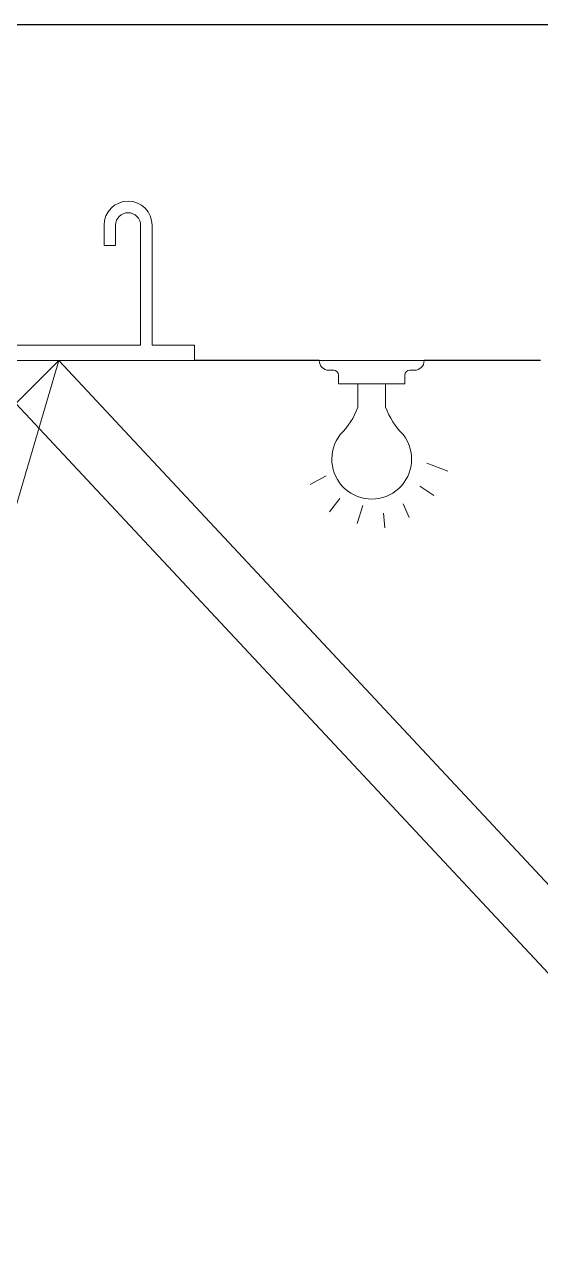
# Model space of a CAD drawing. Header units: millimetres. Extents: x -635893 to 717484, y -2208734 to -1510957.
# Drawn here: x -80097 to -79560, y -1608478 to -1607207 of the extents above; entities that cross this region are included whole.
import ezdxf

# ---------------------------------------------------------------- set-up
doc = ezdxf.new("R2010")
doc.units = ezdxf.units.MM
doc.layers.add('A-_LIFT----_E', color=7, linetype='Continuous', lineweight=9)
doc.layers.add('A-_WALLSTRU_E-', color=7, linetype='Continuous')
doc.layers.add('Block - Cargo Lift_dwg', color=7, linetype='Continuous', lineweight=9, true_color=0x767676)

# ---------------------------------------------------------------- blocks, each defined once
blk = doc.blocks.new('Block - Cargo Lift_dwg_A$C3913505C-9685800-PH-1 PLAN STUDY - LEVEL 1 WWTP')
at = {"layer": 'A-_LIFT----_E', "color": 252}
for p, q in [((67.4, 121.4), (59, 143.3)), ((43.6, 114), (33.7, 128.7)), ((25, 96.7), (10.7, 102.9)), ((15.2, 76.1), (0, 77.6)), ((125.6, 78.5), (150.1, 78.5)), ((23.2, 54.8), (4.6, 48.9)), ((125.6, 49.5), (150.1, 49.5)), ((30.5, 30.8), (16.8, 20)), ((54.3, 16.6), (45.1, 0))]:
    blk.add_line(p, q, dxfattribs=at)
at = {"layer": 'A-_LIFT----_E', "color": 252, "flags": 128}
for points in [[(174.1, 9.5), (174.1, 36.8), (174.1, 64), (174.1, 91.2), (174.1, 118.5)], [(164.1, 108.5), (164.1, 107.2), (164.1, 106), (164.1, 104.7), (164.1, 103.5)], [(159.1, 98.5), (156.8, 98.5), (154.6, 98.5), (152.3, 98.5), (150.1, 98.5)], [(150.1, 98.5), (150.1, 81.2), (150.1, 64), (150.1, 46.8), (150.1, 29.5)], [(150.1, 29.5), (152.3, 29.5), (154.6, 29.5), (156.8, 29.5), (159.1, 29.5)], [(164.1, 24.5), (164.1, 23.3), (164.1, 22), (164.1, 20.8), (164.1, 19.5)]]:
    blk.add_lwpolyline(points, dxfattribs=at)
at = {"layer": 'A-_LIFT----_E', "color": 252}
for centre, radius, start, end in [((174.1, 108.5), 10, 90, 180), ((71.6, 64), 41.5, 51.9208, 308.0792), ((159.1, 103.5), 5, 270, 0), ((154.3, 154.6), 81.4, 225.4557, 249.3973), ((151.4, -22.1), 76.1, 109.7697, 135.3773), ((159.1, 24.5), 5, 0, 90), ((174.1, 19.5), 10, 180, 270)]:
    blk.add_arc(centre, radius, start, end, dxfattribs=at)
blk = doc.blocks.new('Block - Cargo Lift_dwg_8T LIFT PROBE-9685801-PH-1 PLAN STUDY - LEVEL 1 WWTP')
at = {"layer": 'A-_LIFT----_E', "color": 252, "flags": 128}
for points in [[(4800, 3966.2), (4755.4, 4010.7), (4034.8, 3337.7), (4079.5, 3293.3), (4800, 3966.2), (4004, 4200), (4004, 4450), (4004, 4200)], [(4800, 4125), (4800, 4050), (4800, 3975), (4800, 3900), (4800, 3825)], [(4816, 3881), (4816, 3928), (4816, 3975), (4816, 4022), (4816, 4069)], [(4919.8, 3919), (4919.8, 3916), (4919.8, 3913), (4919.8, 3910), (4919.8, 3907)], [(4941, 3919), (4935.7, 3919), (4930.4, 3919), (4925.1, 3919), (4919.8, 3919)], [(4919.8, 3907), (4925.1, 3907), (4930.4, 3907), (4935.7, 3907), (4941, 3907)], [(4941, 3881), (4909.7, 3881), (4878.5, 3881), (4847.2, 3881), (4816, 3881)], [(4816, 3825), (4816, 3836), (4816, 3847), (4816, 3858), (4816, 3869)], [(4816, 3869), (4847.2, 3869), (4878.5, 3869), (4909.7, 3869), (4941, 3869)], [(4800, 3825), (4804, 3825), (4808, 3825), (4812, 3825), (4816, 3825)]]:
    blk.add_lwpolyline(points, dxfattribs=at)
at = {"layer": 'A-_LIFT----_E', "color": 252}
for radius in [25, 13]:
    blk.add_arc((4941, 3894), radius, 270, 90, dxfattribs=at)
at = {"color": 252, "extrusion": (0, 0, -1), "zscale": -1, "rotation": 180}
blk.add_blockref('Block - Cargo Lift_dwg_A$C3913505C-9685800-PH-1 PLAN STUDY - LEVEL 1 WWTP', (-4625.9, 3704.6), dxfattribs=at)
blk = doc.blocks.new('Block - Cargo Lift_dwg-9685799-PH-1 PLAN STUDY - LEVEL 1 WWTP')
at = {"layer": 'A-_WALLSTRU_E-', "color": 252}
for p, q in [((13299.2, 5169.1), (13299.2, 5299)), ((13299.2, 4939), (13299.2, 5060.1))]:
    blk.add_line(p, q, dxfattribs=at)
at = {"layer": 'A-_WALLSTRU_E-', "color": 252, "flags": 128}
blk.add_lwpolyline([(13299.2, 6249), (13299.2, 6774), (12449.2, 6774), (12449.2, 7173.8), (13649.2, 7173.8), (13649.2, 1174), (8199.3, 1174)], dxfattribs=at)
at = {"color": 252}
blk.add_blockref('Block - Cargo Lift_dwg_8T LIFT PROBE-9685801-PH-1 PLAN STUDY - LEVEL 1 WWTP', (8499.2, 1474), dxfattribs=at)

msp = doc.modelspace()

# ---------------------------------------------------------------- block references
at = {"layer": 'Block - Cargo Lift_dwg', "color": 252, "rotation": 90}
msp.add_blockref('Block - Cargo Lift_dwg-9685799-PH-1 PLAN STUDY - LEVEL 1 WWTP', (-74621.097, -1620856.379, 0), dxfattribs=at)

doc.saveas('drawing.dxf')
